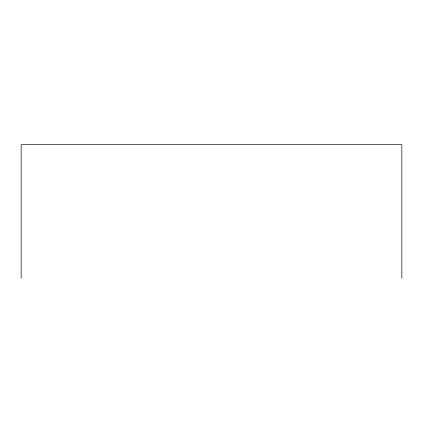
<?xml version="1.0" encoding="UTF-8"?>
<svg xmlns="http://www.w3.org/2000/svg" width="423" height="423" viewBox="0 0 423 423"><rect width="100%" height="100%" fill="white"/><g stroke="black" fill="none" stroke-linecap="round" stroke-linejoin="round"><path stroke-width="0.63" d="M401.85 278.323L401.85 144.677L21.15 144.677L21.15 278.323"/></g></svg>
